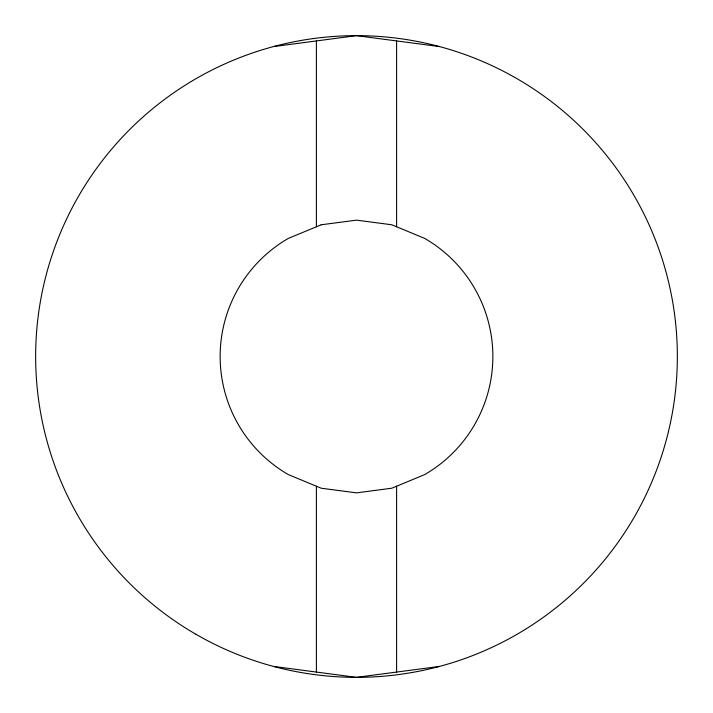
<?xml version="1.0" encoding="UTF-8"?>
<svg xmlns="http://www.w3.org/2000/svg" width="713" height="713" viewBox="0 0 713 713"><rect width="100%" height="100%" fill="white"/><g stroke="black" fill="none" stroke-linecap="round" stroke-linejoin="round"><path stroke-width="1.07" d="M273.462 46.586L356.5 35.65L439.538 46.586M439.538 666.414L356.5 677.35L273.462 666.414M396.606 40.926L396.606 226.779M396.606 486.221L396.606 672.074M316.394 40.926L316.394 226.779M316.394 486.221L316.394 672.074M321.206 224.782L288.319 238.409A136.361 136.361 0 0 0 288.319 474.591L321.206 488.218L356.5 492.861L391.793 488.218L424.681 474.591A136.361 136.361 0 0 0 424.681 238.409L391.793 224.782L356.5 220.139L321.206 224.782M196.075 634.365A320.85 320.85 0 0 0 677.35 356.5A320.85 320.85 0 0 0 196.075 78.635A320.85 320.85 0 0 0 196.075 634.365"/></g></svg>
